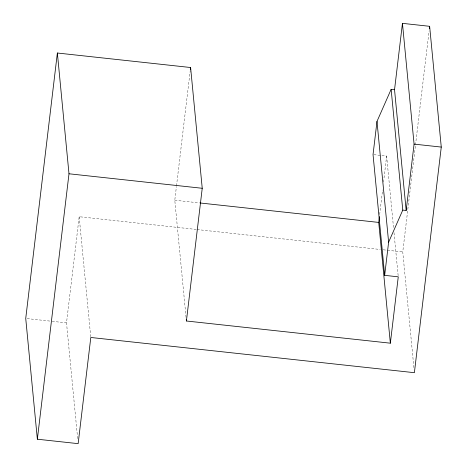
<?xml version="1.0" encoding="UTF-8"?>
<svg xmlns="http://www.w3.org/2000/svg" width="467" height="467" viewBox="0 0 467 467"><rect width="100%" height="100%" fill="white"/><g stroke="black" fill="none" stroke-linecap="round" stroke-linejoin="round"><path stroke-width="0.35" stroke-dasharray="2.33 1.75" d="M77.656 438.589L66.518 322.884L79.174 216.711L196.444 229.472M186.064 317.379L174.786 200.232L176.421 186.526M176.508 185.802L190.262 70.4M379.671 214.487L382.59 189.964M383.535 182.031L386.635 156.066L373.04 154.583M413.896 367.628L402.752 251.923L415.42 145.622M415.507 144.898L429.039 31.371M174.786 200.232L199.374 202.906M197.167 229.554L380.313 249.483M383.209 249.792L386.828 250.189M387.552 250.265L402.752 251.923M27.162 318.599L51.493 321.249M52.205 321.325L66.518 322.884M386.635 156.066L393.523 227.657M394.014 232.718L398.193 276.108M79.174 216.711L90.732 336.754"/><path stroke-width="0.7" d="M186.415 320.998L202.234 188.283L190.606 67.517L57.365 53.016L25.732 318.447L37.36 439.213L78.147 443.65L90.802 337.478L414.381 372.689L441.268 147.076L429.64 26.31L402.449 23.35L394.539 89.705L406.167 210.471L402.77 210.103L388.62 242.175L384.668 275.349L398.263 276.832L390.354 343.187L186.415 320.998L186.275 319.551M37.36 439.213L68.993 173.782L57.365 53.016M190.343 69.682L190.606 67.517M394.539 89.705L391.142 89.337L376.992 121.408L373.04 154.583L384.668 275.349M390.354 343.187L378.725 222.42L379.414 216.653M406.167 210.471L414.077 144.116L402.449 23.35M429.383 28.475L429.64 26.31M414.077 144.116L441.268 147.076M68.993 173.782L202.234 188.283M200.098 202.982L378.725 222.42M391.142 89.337L402.77 210.103M376.992 121.408L388.62 242.175"/></g></svg>
